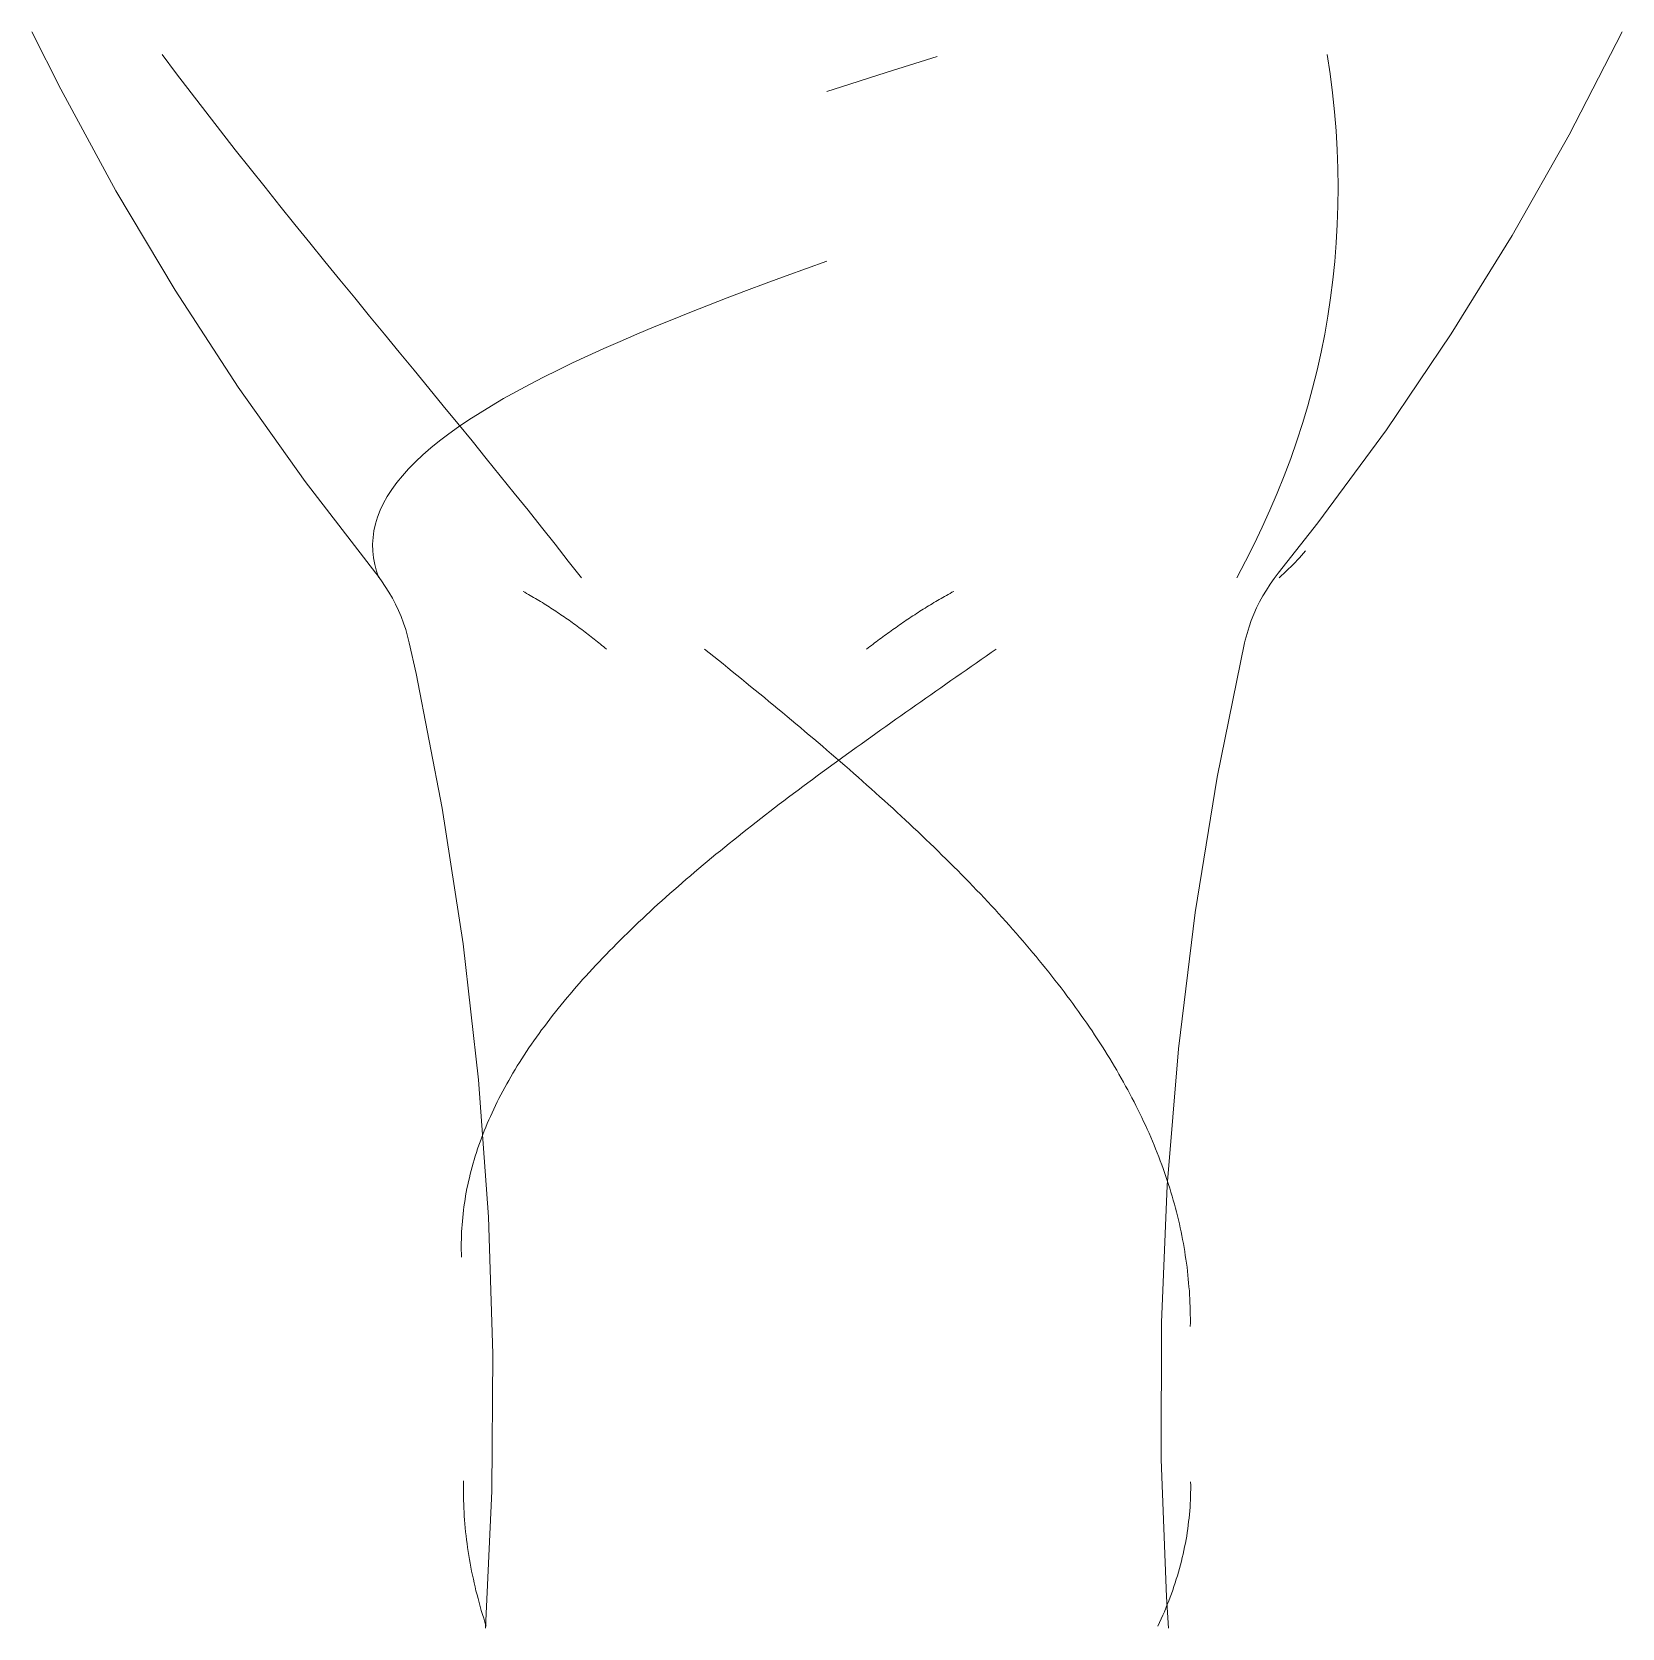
# Model space of a CAD drawing. Header units: inches. Extents: x -54868 to -186, y -265 to 853.
# Drawn here: x -54867.66 to -54849.03, y 101.31 to 120 of the extents above; entities that cross this region are included whole.
import ezdxf

# ---------------------------------------------------------------- set-up
doc = ezdxf.new("R2010")
doc.units = ezdxf.units.IN
doc.header["$MEASUREMENT"] = 0
doc.layers.add('Q-SPCQ', color=91, linetype='Continuous', lineweight=9)

# ---------------------------------------------------------------- blocks, each defined once
blk = doc.blocks.new('FP_102-Section 1')
at = {"layer": 'Q-SPCQ'}
for p, q in [((21281.744, 112.774), (21281.798, 112.731)), ((21281.798, 112.731), (21281.852, 112.687)), ((21281.852, 112.687), (21281.907, 112.643)), ((21281.907, 112.643), (21281.961, 112.6)), ((21281.961, 112.6), (21282.015, 112.556)), ((21282.015, 112.556), (21282.069, 112.512)), ((21282.069, 112.512), (21282.123, 112.469)), ((21282.123, 112.469), (21282.177, 112.425)), ((21282.177, 112.425), (21282.231, 112.381)), ((21282.231, 112.381), (21282.284, 112.337)), ((21282.284, 112.337), (21282.338, 112.293)), ((21282.338, 112.293), (21282.391, 112.25)), ((21282.391, 112.25), (21282.445, 112.206)), ((21282.445, 112.206), (21282.498, 112.162)), ((21282.498, 112.162), (21282.551, 112.118)), ((21282.551, 112.118), (21282.604, 112.074)), ((21282.604, 112.074), (21282.657, 112.031)), ((21282.657, 112.031), (21282.71, 111.987)), ((21282.71, 111.987), (21282.762, 111.943)), ((21282.762, 111.943), (21282.815, 111.899)), ((21282.815, 111.899), (21282.867, 111.855)), ((21282.867, 111.855), (21282.919, 111.811)), ((21282.919, 111.811), (21282.971, 111.767)), ((21282.971, 111.767), (21283.023, 111.723)), ((21283.023, 111.723), (21283.075, 111.679)), ((21283.075, 111.679), (21283.126, 111.636)), ((21283.126, 111.636), (21283.178, 111.592)), ((21282.952, 111.207), (21282.896, 111.165)), ((21283.008, 111.249), (21282.952, 111.207)), ((21283.064, 111.29), (21283.008, 111.249)), ((21283.121, 111.332), (21283.064, 111.29)), ((21283.178, 111.374), (21283.121, 111.332)), ((21282.729, 111.04), (21282.674, 110.999)), ((21282.784, 111.082), (21282.729, 111.04)), ((21282.84, 111.124), (21282.784, 111.082)), ((21282.896, 111.165), (21282.84, 111.124)), ((21282.456, 110.832), (21282.402, 110.79)), ((21282.51, 110.873), (21282.456, 110.832)), ((21282.564, 110.915), (21282.51, 110.873)), ((21282.619, 110.957), (21282.564, 110.915)), ((21282.674, 110.999), (21282.619, 110.957)), ((21282.242, 110.665), (21282.189, 110.623)), ((21282.295, 110.706), (21282.242, 110.665)), ((21282.348, 110.748), (21282.295, 110.706)), ((21282.402, 110.79), (21282.348, 110.748)), ((21281.98, 110.456), (21281.929, 110.414)), ((21282.032, 110.498), (21281.98, 110.456)), ((21282.084, 110.539), (21282.032, 110.498)), ((21282.136, 110.581), (21282.084, 110.539)), ((21282.189, 110.623), (21282.136, 110.581)), ((21281.776, 110.288), (21281.726, 110.247)), ((21281.827, 110.33), (21281.776, 110.288)), ((21281.878, 110.372), (21281.827, 110.33)), ((21281.929, 110.414), (21281.878, 110.372)), ((21281.529, 110.079), (21281.481, 110.037)), ((21281.578, 110.121), (21281.529, 110.079)), ((21281.627, 110.163), (21281.578, 110.121)), ((21281.677, 110.205), (21281.627, 110.163)), ((21281.726, 110.247), (21281.677, 110.205)), ((21281.337, 109.912), (21281.29, 109.87)), ((21281.385, 109.953), (21281.337, 109.912)), ((21281.433, 109.995), (21281.385, 109.953)), ((21281.481, 110.037), (21281.433, 109.995)), ((21281.106, 109.702), (21281.061, 109.66)), ((21281.151, 109.744), (21281.106, 109.702)), ((21281.197, 109.786), (21281.151, 109.744)), ((21281.244, 109.828), (21281.197, 109.786)), ((21281.29, 109.87), (21281.244, 109.828)), ((21280.927, 109.534), (21280.884, 109.492)), ((21280.971, 109.576), (21280.927, 109.534)), ((21281.016, 109.618), (21280.971, 109.576)), ((21281.061, 109.66), (21281.016, 109.618)), ((21280.713, 109.324), (21280.672, 109.282)), ((21280.755, 109.366), (21280.713, 109.324)), ((21280.798, 109.408), (21280.755, 109.366)), ((21280.84, 109.45), (21280.798, 109.408)), ((21280.884, 109.492), (21280.84, 109.45)), ((21280.549, 109.156), (21280.509, 109.114)), ((21280.59, 109.198), (21280.549, 109.156)), ((21280.63, 109.24), (21280.59, 109.198)), ((21280.672, 109.282), (21280.63, 109.24)), ((21280.392, 108.988), (21280.354, 108.946)), ((21280.431, 109.03), (21280.392, 108.988)), ((21280.47, 109.072), (21280.431, 109.03)), ((21280.509, 109.114), (21280.47, 109.072)), ((21280.206, 108.778), (21280.17, 108.736)), ((21280.242, 108.82), (21280.206, 108.778)), ((21280.279, 108.862), (21280.242, 108.82)), ((21280.316, 108.904), (21280.279, 108.862)), ((21280.354, 108.946), (21280.316, 108.904)), ((21280.065, 108.61), (21280.031, 108.568)), ((21280.1, 108.652), (21280.065, 108.61)), ((21280.135, 108.694), (21280.1, 108.652)), ((21280.17, 108.736), (21280.135, 108.694)), ((21279.899, 108.399), (21279.868, 108.357)), ((21279.932, 108.441), (21279.899, 108.399)), ((21279.964, 108.484), (21279.932, 108.441)), ((21279.997, 108.526), (21279.964, 108.484)), ((21280.031, 108.568), (21279.997, 108.526)), ((21279.775, 108.231), (21279.746, 108.189)), ((21279.806, 108.273), (21279.775, 108.231)), ((21279.836, 108.315), (21279.806, 108.273)), ((21279.868, 108.357), (21279.836, 108.315)), ((21279.631, 108.02), (21279.604, 107.978)), ((21279.659, 108.062), (21279.631, 108.02)), ((21279.687, 108.104), (21279.659, 108.062)), ((21279.716, 108.147), (21279.687, 108.104)), ((21279.746, 108.189), (21279.716, 108.147)), ((21279.525, 107.852), (21279.5, 107.809)), ((21279.551, 107.894), (21279.525, 107.852)), ((21279.577, 107.936), (21279.551, 107.894)), ((21279.604, 107.978), (21279.577, 107.936)), ((21279.403, 107.641), (21279.381, 107.598)), ((21279.427, 107.683), (21279.403, 107.641)), ((21279.45, 107.725), (21279.427, 107.683)), ((21279.475, 107.767), (21279.45, 107.725)), ((21279.5, 107.809), (21279.475, 107.767)), ((21279.315, 107.472), (21279.294, 107.43)), ((21279.336, 107.514), (21279.315, 107.472)), ((21279.358, 107.556), (21279.336, 107.514)), ((21279.381, 107.598), (21279.358, 107.556)), ((21279.235, 107.303), (21279.217, 107.261)), ((21279.255, 107.345), (21279.235, 107.303)), ((21279.274, 107.387), (21279.255, 107.345)), ((21279.294, 107.43), (21279.274, 107.387)), ((21279.147, 107.092), (21279.131, 107.05)), ((21279.164, 107.134), (21279.147, 107.092)), ((21279.181, 107.176), (21279.164, 107.134)), ((21279.199, 107.219), (21279.181, 107.176)), ((21279.217, 107.261), (21279.199, 107.219)), ((21279.086, 106.923), (21279.072, 106.881)), ((21279.101, 106.965), (21279.086, 106.923)), ((21279.116, 107.007), (21279.101, 106.965)), ((21279.131, 107.05), (21279.116, 107.007)), ((21279.022, 106.712), (21279.01, 106.669)), ((21279.033, 106.754), (21279.022, 106.712)), ((21279.046, 106.796), (21279.033, 106.754)), ((21279.059, 106.838), (21279.046, 106.796)), ((21279.072, 106.881), (21279.059, 106.838)), ((21278.979, 106.542), (21278.97, 106.5)), ((21278.989, 106.585), (21278.979, 106.542)), ((21278.999, 106.627), (21278.989, 106.585)), ((21279.01, 106.669), (21278.999, 106.627)), ((21278.946, 106.373), (21278.939, 106.331)), ((21278.953, 106.416), (21278.946, 106.373)), ((21278.961, 106.458), (21278.953, 106.416)), ((21278.97, 106.5), (21278.961, 106.458)), ((21278.916, 106.162), (21278.911, 106.12)), ((21278.921, 106.204), (21278.916, 106.162)), ((21278.926, 106.246), (21278.921, 106.204)), ((21278.932, 106.289), (21278.926, 106.246)), ((21278.939, 106.331), (21278.932, 106.289)), ((21278.901, 105.993), (21278.899, 105.95)), ((21278.904, 106.035), (21278.901, 105.993)), ((21278.907, 106.077), (21278.904, 106.035)), ((21278.911, 106.12), (21278.907, 106.077)), ((21278.896, 105.866), (21278.895, 105.823)), ((21278.895, 105.823), (21278.895, 105.781)), ((21278.895, 105.781), (21278.895, 105.739)), ((21278.897, 105.908), (21278.896, 105.866)), ((21278.899, 105.95), (21278.897, 105.908)), ((21278.895, 105.739), (21278.896, 105.696)), ((21278.896, 105.696), (21278.897, 105.654)), ((21278.919, 103.038), (21278.919, 102.992)), ((21278.919, 102.992), (21278.919, 102.946)), ((21278.919, 102.946), (21278.919, 102.9)), ((21278.919, 102.9), (21278.92, 102.854)), ((21278.92, 102.854), (21278.921, 102.808)), ((21278.921, 102.808), (21278.923, 102.762)), ((21278.923, 102.762), (21278.925, 102.716)), ((21278.925, 102.716), (21278.927, 102.67)), ((21278.927, 102.67), (21278.93, 102.624)), ((21278.93, 102.624), (21278.934, 102.578)), ((21278.934, 102.578), (21278.937, 102.532)), ((21278.937, 102.532), (21278.942, 102.486)), ((21278.942, 102.486), (21278.946, 102.439)), ((21278.946, 102.439), (21278.951, 102.393)), ((21278.951, 102.393), (21278.957, 102.347)), ((21278.957, 102.347), (21278.963, 102.301)), ((21278.963, 102.301), (21278.969, 102.255)), ((21278.969, 102.255), (21278.976, 102.209)), ((21278.976, 102.209), (21278.983, 102.163)), ((21278.983, 102.163), (21278.991, 102.117)), ((21278.991, 102.117), (21278.999, 102.071)), ((21278.999, 102.071), (21279.007, 102.025)), ((21279.007, 102.025), (21279.016, 101.979)), ((21279.016, 101.979), (21279.026, 101.933)), ((21279.026, 101.933), (21279.036, 101.887)), ((21279.036, 101.887), (21279.046, 101.841)), ((21279.046, 101.841), (21279.056, 101.795)), ((21279.056, 101.795), (21279.067, 101.749)), ((21279.067, 101.749), (21279.079, 101.703)), ((21279.079, 101.703), (21279.091, 101.657)), ((21279.091, 101.657), (21279.103, 101.611)), ((21279.103, 101.611), (21279.116, 101.565)), ((21279.116, 101.565), (21279.129, 101.519)), ((21279.129, 101.519), (21279.143, 101.473)), ((21279.143, 101.473), (21279.157, 101.427)), ((21279.157, 101.427), (21279.172, 101.381)), ((21279.172, 101.381), (21279.187, 101.335))]:
    blk.add_line(p, q, dxfattribs=at)
at = {"layer": 'Q-SPCQ', "flags": 128}
blk.add_lwpolyline([(21279.178, 101.312), (21279.254, 102.917), (21279.266, 104.523), (21279.213, 106.128), (21279.097, 107.73), (21278.916, 109.325), (21278.672, 110.913), (21278.365, 112.489), (21278.285, 112.849)], dxfattribs=at)
blk = doc.blocks.new('FP_103-Section 1')
at = {"layer": 'Q-SPCQ'}
for p, q in [((21285.043, 112.692), (21284.984, 112.651)), ((21285.102, 112.733), (21285.043, 112.692)), ((21285.16, 112.774), (21285.102, 112.733)), ((21284.807, 112.528), (21284.748, 112.487)), ((21284.866, 112.569), (21284.807, 112.528)), ((21284.925, 112.61), (21284.866, 112.569)), ((21284.984, 112.651), (21284.925, 112.61)), ((21284.512, 112.322), (21284.453, 112.281)), ((21284.571, 112.364), (21284.512, 112.322)), ((21284.63, 112.405), (21284.571, 112.364)), ((21284.689, 112.446), (21284.63, 112.405)), ((21284.748, 112.487), (21284.689, 112.446)), ((21284.276, 112.158), (21284.218, 112.117)), ((21284.335, 112.199), (21284.276, 112.158)), ((21284.394, 112.24), (21284.335, 112.199)), ((21284.453, 112.281), (21284.394, 112.24)), ((21283.983, 111.952), (21283.925, 111.91)), ((21284.042, 111.993), (21283.983, 111.952)), ((21284.1, 112.034), (21284.042, 111.993)), ((21284.159, 112.075), (21284.1, 112.034)), ((21284.218, 112.117), (21284.159, 112.075)), ((21283.751, 111.787), (21283.693, 111.745)), ((21283.809, 111.828), (21283.751, 111.787)), ((21283.867, 111.869), (21283.809, 111.828)), ((21283.925, 111.91), (21283.867, 111.869)), ((21283.178, 111.592), (21283.231, 111.546)), ((21283.462, 111.58), (21283.405, 111.539)), ((21283.52, 111.622), (21283.462, 111.58)), ((21283.577, 111.663), (21283.52, 111.622)), ((21283.635, 111.704), (21283.577, 111.663)), ((21283.693, 111.745), (21283.635, 111.704)), ((21283.234, 111.415), (21283.178, 111.374)), ((21283.231, 111.546), (21283.283, 111.501)), ((21283.291, 111.456), (21283.234, 111.415)), ((21283.283, 111.501), (21283.336, 111.455)), ((21283.348, 111.498), (21283.291, 111.456)), ((21283.336, 111.455), (21283.388, 111.41)), ((21283.405, 111.539), (21283.348, 111.498)), ((21283.388, 111.41), (21283.44, 111.365)), ((21283.44, 111.365), (21283.492, 111.319)), ((21283.492, 111.319), (21283.543, 111.274)), ((21283.543, 111.274), (21283.595, 111.228)), ((21283.595, 111.228), (21283.646, 111.183)), ((21283.646, 111.183), (21283.697, 111.137)), ((21283.697, 111.137), (21283.748, 111.092)), ((21283.748, 111.092), (21283.798, 111.046)), ((21283.798, 111.046), (21283.848, 111.001)), ((21283.848, 111.001), (21283.898, 110.956)), ((21283.898, 110.956), (21283.948, 110.91)), ((21283.948, 110.91), (21283.998, 110.864)), ((21283.998, 110.864), (21284.047, 110.819)), ((21284.047, 110.819), (21284.096, 110.773)), ((21284.096, 110.773), (21284.145, 110.728)), ((21284.145, 110.728), (21284.193, 110.682)), ((21284.193, 110.682), (21284.242, 110.637)), ((21284.242, 110.637), (21284.289, 110.591)), ((21284.289, 110.591), (21284.337, 110.546)), ((21284.337, 110.546), (21284.385, 110.5)), ((21284.385, 110.5), (21284.432, 110.454)), ((21284.432, 110.454), (21284.479, 110.409)), ((21284.479, 110.409), (21284.525, 110.363)), ((21284.525, 110.363), (21284.571, 110.318)), ((21284.571, 110.318), (21284.617, 110.272)), ((21284.617, 110.272), (21284.663, 110.226)), ((21284.663, 110.226), (21284.709, 110.181)), ((21284.709, 110.181), (21284.754, 110.135)), ((21284.754, 110.135), (21284.799, 110.089)), ((21284.799, 110.089), (21284.843, 110.044)), ((21284.843, 110.044), (21284.887, 109.998)), ((21284.887, 109.998), (21284.931, 109.952)), ((21284.931, 109.952), (21284.975, 109.907)), ((21284.975, 109.907), (21285.018, 109.861)), ((21285.018, 109.861), (21285.061, 109.815)), ((21285.061, 109.815), (21285.103, 109.769)), ((21285.103, 109.769), (21285.146, 109.724)), ((21285.146, 109.724), (21285.188, 109.678)), ((21285.188, 109.678), (21285.229, 109.632)), ((21285.229, 109.632), (21285.271, 109.586)), ((21285.271, 109.586), (21285.312, 109.541)), ((21285.312, 109.541), (21285.352, 109.495)), ((21285.352, 109.495), (21285.392, 109.449)), ((21285.392, 109.449), (21285.432, 109.403)), ((21285.432, 109.403), (21285.472, 109.358)), ((21285.472, 109.358), (21285.511, 109.312)), ((21285.511, 109.312), (21285.55, 109.266)), ((21285.55, 109.266), (21285.589, 109.22)), ((21285.589, 109.22), (21285.627, 109.174)), ((21285.627, 109.174), (21285.665, 109.129)), ((21285.665, 109.129), (21285.702, 109.083)), ((21285.702, 109.083), (21285.739, 109.037)), ((21285.739, 109.037), (21285.776, 108.991)), ((21285.776, 108.991), (21285.812, 108.945)), ((21285.812, 108.945), (21285.848, 108.899)), ((21285.848, 108.899), (21285.884, 108.853)), ((21285.884, 108.853), (21285.919, 108.808)), ((21285.919, 108.808), (21285.954, 108.762)), ((21285.954, 108.762), (21285.989, 108.716)), ((21285.989, 108.716), (21286.023, 108.67)), ((21286.023, 108.67), (21286.057, 108.624)), ((21286.057, 108.624), (21286.09, 108.578)), ((21286.09, 108.578), (21286.123, 108.532)), ((21286.123, 108.532), (21286.156, 108.486)), ((21286.156, 108.486), (21286.188, 108.44)), ((21286.188, 108.44), (21286.22, 108.394)), ((21286.22, 108.394), (21286.251, 108.349)), ((21286.251, 108.349), (21286.282, 108.303)), ((21286.282, 108.303), (21286.313, 108.257)), ((21286.313, 108.257), (21286.343, 108.211)), ((21286.343, 108.211), (21286.373, 108.165)), ((21286.373, 108.165), (21286.403, 108.119)), ((21286.403, 108.119), (21286.432, 108.073)), ((21286.432, 108.073), (21286.461, 108.027)), ((21286.461, 108.027), (21286.489, 107.981)), ((21286.489, 107.981), (21286.517, 107.935)), ((21286.517, 107.935), (21286.544, 107.889)), ((21286.544, 107.889), (21286.571, 107.843)), ((21286.571, 107.843), (21286.598, 107.797)), ((21286.598, 107.797), (21286.624, 107.751)), ((21286.624, 107.751), (21286.65, 107.705)), ((21286.65, 107.705), (21286.676, 107.659)), ((21286.676, 107.659), (21286.701, 107.613)), ((21286.701, 107.613), (21286.726, 107.567)), ((21286.726, 107.567), (21286.75, 107.521)), ((21286.75, 107.521), (21286.774, 107.475)), ((21286.774, 107.475), (21286.797, 107.429)), ((21286.797, 107.429), (21286.82, 107.383)), ((21286.82, 107.383), (21286.843, 107.337)), ((21286.843, 107.337), (21286.865, 107.291)), ((21286.865, 107.291), (21286.887, 107.245)), ((21286.887, 107.245), (21286.908, 107.199)), ((21286.908, 107.199), (21286.929, 107.152)), ((21286.929, 107.152), (21286.95, 107.106)), ((21286.95, 107.106), (21286.97, 107.06)), ((21286.97, 107.06), (21286.989, 107.014)), ((21286.989, 107.014), (21287.009, 106.968)), ((21287.009, 106.968), (21287.027, 106.922)), ((21287.027, 106.922), (21287.046, 106.876)), ((21287.046, 106.876), (21287.064, 106.83)), ((21287.064, 106.83), (21287.081, 106.784)), ((21287.081, 106.784), (21287.099, 106.738)), ((21287.099, 106.738), (21287.115, 106.692)), ((21287.115, 106.692), (21287.132, 106.645)), ((21287.132, 106.645), (21287.148, 106.599)), ((21287.148, 106.599), (21287.163, 106.553)), ((21287.163, 106.553), (21287.178, 106.507)), ((21287.178, 106.507), (21287.193, 106.461)), ((21287.193, 106.461), (21287.207, 106.415)), ((21287.207, 106.415), (21287.221, 106.369)), ((21287.221, 106.369), (21287.234, 106.323)), ((21287.234, 106.323), (21287.247, 106.276)), ((21287.247, 106.276), (21287.259, 106.23)), ((21287.259, 106.23), (21287.271, 106.184)), ((21287.271, 106.184), (21287.283, 106.138)), ((21287.283, 106.138), (21287.294, 106.092)), ((21287.294, 106.092), (21287.305, 106.046)), ((21287.305, 106.046), (21287.315, 106)), ((21287.315, 106), (21287.325, 105.953)), ((21287.325, 105.953), (21287.334, 105.907)), ((21287.334, 105.907), (21287.343, 105.861)), ((21287.343, 105.861), (21287.352, 105.815)), ((21287.352, 105.815), (21287.36, 105.769)), ((21287.36, 105.769), (21287.368, 105.723)), ((21287.368, 105.723), (21287.375, 105.676)), ((21287.375, 105.676), (21287.382, 105.63)), ((21287.382, 105.63), (21287.389, 105.584)), ((21287.389, 105.584), (21287.395, 105.538)), ((21287.395, 105.538), (21287.4, 105.492)), ((21287.4, 105.492), (21287.405, 105.446)), ((21287.405, 105.446), (21287.41, 105.399)), ((21287.41, 105.399), (21287.414, 105.353)), ((21287.414, 105.353), (21287.418, 105.307)), ((21287.418, 105.307), (21287.422, 105.261)), ((21287.422, 105.261), (21287.425, 105.215)), ((21287.425, 105.215), (21287.427, 105.169)), ((21287.427, 105.169), (21287.429, 105.122)), ((21287.429, 105.122), (21287.431, 105.076)), ((21287.431, 105.076), (21287.432, 105.03)), ((21287.432, 105.03), (21287.433, 104.984)), ((21287.433, 104.984), (21287.434, 104.938)), ((21287.434, 104.891), (21287.433, 104.845)), ((21287.434, 104.938), (21287.434, 104.891)), ((21287.437, 103.023), (21287.438, 102.981)), ((21287.438, 102.981), (21287.438, 102.939)), ((21287.435, 102.812), (21287.433, 102.77)), ((21287.436, 102.854), (21287.435, 102.812)), ((21287.437, 102.897), (21287.436, 102.854)), ((21287.438, 102.939), (21287.437, 102.897)), ((21287.419, 102.601), (21287.414, 102.559)), ((21287.423, 102.643), (21287.419, 102.601)), ((21287.427, 102.686), (21287.423, 102.643)), ((21287.43, 102.728), (21287.427, 102.686)), ((21287.433, 102.77), (21287.43, 102.728)), ((21287.397, 102.432), (21287.391, 102.39)), ((21287.404, 102.474), (21287.397, 102.432)), ((21287.409, 102.517), (21287.404, 102.474)), ((21287.414, 102.559), (21287.409, 102.517)), ((21287.359, 102.221), (21287.349, 102.179)), ((21287.367, 102.263), (21287.359, 102.221)), ((21287.376, 102.306), (21287.367, 102.263)), ((21287.383, 102.348), (21287.376, 102.306)), ((21287.391, 102.39), (21287.383, 102.348)), ((21287.318, 102.052), (21287.307, 102.01)), ((21287.329, 102.095), (21287.318, 102.052)), ((21287.339, 102.137), (21287.329, 102.095)), ((21287.349, 102.179), (21287.339, 102.137)), ((21287.269, 101.884), (21287.256, 101.841)), ((21287.282, 101.926), (21287.269, 101.884)), ((21287.295, 101.968), (21287.282, 101.926)), ((21287.307, 102.01), (21287.295, 101.968)), ((21287.197, 101.673), (21287.181, 101.63)), ((21287.212, 101.715), (21287.197, 101.673)), ((21287.227, 101.757), (21287.212, 101.715)), ((21287.242, 101.799), (21287.227, 101.757)), ((21287.256, 101.841), (21287.242, 101.799)), ((21287.13, 101.504), (21287.112, 101.462)), ((21287.147, 101.546), (21287.13, 101.504)), ((21287.164, 101.588), (21287.147, 101.546)), ((21287.181, 101.63), (21287.164, 101.588)), ((21287.074, 101.377), (21287.054, 101.335)), ((21287.093, 101.42), (21287.074, 101.377)), ((21287.112, 101.462), (21287.093, 101.42))]:
    blk.add_line(p, q, dxfattribs=at)
at = {"layer": 'Q-SPCQ', "flags": 128}
blk.add_lwpolyline([(21288.07, 112.849), (21287.748, 111.275), (21287.49, 109.69), (21287.295, 108.096), (21287.163, 106.496), (21287.096, 104.891), (21287.093, 103.285), (21287.155, 101.68), (21287.178, 101.312)], dxfattribs=at)
blk = doc.blocks.new('FP_104-Section 1')
at = {"layer": 'Q-SPCQ'}
for p, q in [((21275.391, 119.736), (21275.56, 119.511)), ((21275.56, 119.511), (21275.731, 119.287)), ((21275.731, 119.287), (21275.902, 119.064)), ((21275.902, 119.064), (21276.075, 118.842)), ((21276.075, 118.842), (21276.248, 118.621)), ((21276.248, 118.621), (21276.422, 118.401)), ((21276.422, 118.401), (21276.596, 118.181)), ((21276.596, 118.181), (21276.771, 117.963)), ((21276.771, 117.963), (21276.946, 117.745)), ((21276.946, 117.745), (21277.122, 117.529)), ((21277.122, 117.529), (21277.297, 117.313)), ((21277.297, 117.313), (21277.472, 117.098)), ((21282.937, 117.229), (21282.7, 117.143)), ((21283.178, 117.315), (21282.937, 117.229)), ((21277.472, 117.098), (21277.647, 116.885)), ((21282.466, 117.057), (21282.236, 116.971)), ((21282.7, 117.143), (21282.466, 117.057)), ((21277.647, 116.885), (21277.821, 116.672)), ((21281.789, 116.801), (21281.572, 116.716)), ((21282.01, 116.886), (21281.789, 116.801)), ((21282.236, 116.971), (21282.01, 116.886)), ((21277.821, 116.672), (21277.995, 116.46)), ((21281.36, 116.631), (21281.153, 116.546)), ((21281.572, 116.716), (21281.36, 116.631)), ((21277.995, 116.46), (21278.169, 116.249)), ((21280.951, 116.461), (21280.754, 116.377)), ((21281.153, 116.546), (21280.951, 116.461)), ((21278.169, 116.249), (21278.341, 116.04)), ((21280.563, 116.292), (21280.377, 116.208)), ((21280.754, 116.377), (21280.563, 116.292)), ((21280.198, 116.124), (21280.024, 116.041)), ((21280.377, 116.208), (21280.198, 116.124)), ((21278.341, 116.04), (21278.513, 115.831)), ((21279.695, 115.874), (21279.54, 115.79)), ((21279.856, 115.957), (21279.695, 115.874)), ((21280.024, 116.041), (21279.856, 115.957)), ((21278.513, 115.831), (21278.683, 115.623)), ((21279.391, 115.707), (21279.249, 115.624)), ((21279.54, 115.79), (21279.391, 115.707)), ((21278.683, 115.623), (21278.853, 115.417)), ((21279.114, 115.541), (21278.985, 115.459)), ((21279.249, 115.624), (21279.114, 115.541)), ((21278.863, 115.376), (21278.748, 115.294)), ((21278.853, 115.417), (21279.021, 115.211)), ((21278.985, 115.459), (21278.863, 115.376)), ((21278.539, 115.13), (21278.445, 115.048)), ((21278.64, 115.212), (21278.539, 115.13)), ((21278.748, 115.294), (21278.64, 115.212)), ((21279.021, 115.211), (21279.187, 115.007)), ((21278.358, 114.967), (21278.278, 114.885)), ((21278.445, 115.048), (21278.358, 114.967)), ((21279.187, 115.007), (21279.352, 114.803)), ((21278.205, 114.804), (21278.139, 114.723)), ((21278.278, 114.885), (21278.205, 114.804)), ((21279.352, 114.803), (21279.516, 114.601)), ((21278.028, 114.561), (21277.983, 114.481)), ((21278.08, 114.642), (21278.028, 114.561)), ((21278.139, 114.723), (21278.08, 114.642)), ((21279.516, 114.601), (21279.677, 114.4)), ((21277.945, 114.4), (21277.914, 114.32)), ((21277.983, 114.481), (21277.945, 114.4)), ((21279.677, 114.4), (21279.836, 114.2)), ((21277.889, 114.24), (21277.872, 114.16)), ((21277.914, 114.32), (21277.889, 114.24)), ((21279.836, 114.2), (21279.993, 114.001)), ((21277.861, 114.081), (21277.856, 114.001)), ((21277.856, 114.001), (21277.858, 113.922)), ((21277.872, 114.16), (21277.861, 114.081)), ((21279.993, 114.001), (21280.148, 113.803)), ((21277.858, 113.922), (21277.867, 113.843)), ((21277.867, 113.843), (21277.881, 113.764)), ((21277.881, 113.764), (21277.902, 113.685)), ((21277.902, 113.685), (21277.929, 113.607)), ((21280.148, 113.803), (21280.301, 113.607))]:
    blk.add_line(p, q, dxfattribs=at)
at = {"layer": 'Q-SPCQ', "flags": 128}
blk.add_lwpolyline([(21277.893, 113.662), (21277.065, 114.735), (21276.281, 115.84), (21275.542, 116.975), (21274.849, 118.139), (21274.203, 119.33), (21273.865, 120)], dxfattribs=at)
blk = doc.blocks.new('FP_105-Section 1')
at = {"layer": 'Q-SPCQ'}
for p, q in [((21284.206, 119.632), (21283.946, 119.549)), ((21284.467, 119.714), (21284.206, 119.632)), ((21289.038, 119.736), (21289.071, 119.511)), ((21283.688, 119.467), (21283.432, 119.385)), ((21283.946, 119.549), (21283.688, 119.467)), ((21289.071, 119.511), (21289.099, 119.287)), ((21283.432, 119.385), (21283.178, 119.304)), ((21289.099, 119.287), (21289.122, 119.064)), ((21289.122, 119.064), (21289.14, 118.842)), ((21289.14, 118.842), (21289.153, 118.621)), ((21289.153, 118.621), (21289.161, 118.401)), ((21289.161, 118.401), (21289.164, 118.181)), ((21289.164, 118.181), (21289.162, 117.963)), ((21289.162, 117.963), (21289.155, 117.745)), ((21289.155, 117.745), (21289.143, 117.529)), ((21289.143, 117.529), (21289.126, 117.313)), ((21289.126, 117.313), (21289.104, 117.098)), ((21289.104, 117.098), (21289.077, 116.885)), ((21289.077, 116.885), (21289.045, 116.672)), ((21289.045, 116.672), (21289.008, 116.46)), ((21289.008, 116.46), (21288.965, 116.249)), ((21288.965, 116.249), (21288.918, 116.04)), ((21288.918, 116.04), (21288.866, 115.831)), ((21288.866, 115.831), (21288.809, 115.623)), ((21288.809, 115.623), (21288.747, 115.417)), ((21288.747, 115.417), (21288.681, 115.211)), ((21288.681, 115.211), (21288.609, 115.007)), ((21288.609, 115.007), (21288.533, 114.803)), ((21288.533, 114.803), (21288.452, 114.601)), ((21288.452, 114.601), (21288.366, 114.4)), ((21288.366, 114.4), (21288.275, 114.2)), ((21288.275, 114.2), (21288.18, 114.001)), ((21288.18, 114.001), (21288.081, 113.803)), ((21288.712, 113.844), (21288.637, 113.765)), ((21288.781, 113.924), (21288.712, 113.844)), ((21288.081, 113.803), (21287.977, 113.607)), ((21288.557, 113.686), (21288.473, 113.607)), ((21288.637, 113.765), (21288.557, 113.686))]:
    blk.add_line(p, q, dxfattribs=at)
at = {"layer": 'Q-SPCQ', "flags": 128}
blk.add_lwpolyline([(21292.49, 120), (21291.871, 118.795), (21291.203, 117.616), (21290.489, 116.465), (21289.73, 115.343), (21288.926, 114.252), (21288.463, 113.662)], dxfattribs=at)
blk = doc.blocks.new('FP_106-Section 1')
at = {"layer": 'Q-SPCQ'}
for p, q in [((21279.618, 113.45), (21279.639, 113.439)), ((21279.639, 113.439), (21279.66, 113.427)), ((21279.66, 113.427), (21279.68, 113.415)), ((21279.68, 113.415), (21279.701, 113.403)), ((21279.701, 113.403), (21279.722, 113.391)), ((21279.722, 113.391), (21279.742, 113.379)), ((21279.742, 113.379), (21279.763, 113.367)), ((21279.763, 113.367), (21279.783, 113.355)), ((21279.783, 113.355), (21279.803, 113.343)), ((21279.803, 113.343), (21279.824, 113.331)), ((21279.824, 113.331), (21279.844, 113.318)), ((21279.844, 113.318), (21279.864, 113.306)), ((21279.864, 113.306), (21279.884, 113.293)), ((21279.884, 113.293), (21279.904, 113.281)), ((21279.904, 113.281), (21279.924, 113.268)), ((21279.924, 113.268), (21279.944, 113.255)), ((21279.944, 113.255), (21279.963, 113.242)), ((21279.963, 113.242), (21279.983, 113.23)), ((21279.983, 113.23), (21280.003, 113.217)), ((21280.003, 113.217), (21280.022, 113.204)), ((21280.022, 113.204), (21280.041, 113.191)), ((21280.041, 113.191), (21280.061, 113.177)), ((21280.061, 113.177), (21280.08, 113.164)), ((21280.08, 113.164), (21280.099, 113.151)), ((21280.099, 113.151), (21280.119, 113.138)), ((21280.119, 113.138), (21280.138, 113.124)), ((21280.138, 113.124), (21280.157, 113.111)), ((21280.157, 113.111), (21280.176, 113.097)), ((21280.176, 113.097), (21280.195, 113.084)), ((21280.195, 113.084), (21280.213, 113.07)), ((21280.213, 113.07), (21280.232, 113.057)), ((21280.232, 113.057), (21280.251, 113.043)), ((21280.251, 113.043), (21280.27, 113.029)), ((21280.27, 113.029), (21280.288, 113.015)), ((21280.288, 113.015), (21280.307, 113.002)), ((21280.307, 113.002), (21280.325, 112.988)), ((21280.325, 112.988), (21280.344, 112.974)), ((21280.344, 112.974), (21280.362, 112.96)), ((21280.362, 112.96), (21280.38, 112.946)), ((21280.38, 112.946), (21280.398, 112.932)), ((21280.398, 112.932), (21280.417, 112.918)), ((21280.417, 112.918), (21280.435, 112.903)), ((21280.435, 112.903), (21280.453, 112.889)), ((21280.453, 112.889), (21280.471, 112.875)), ((21280.471, 112.875), (21280.489, 112.861)), ((21280.489, 112.861), (21280.506, 112.846)), ((21280.506, 112.846), (21280.524, 112.832)), ((21280.524, 112.832), (21280.542, 112.818)), ((21280.542, 112.818), (21280.56, 112.803)), ((21280.56, 112.803), (21280.577, 112.789)), ((21280.577, 112.789), (21280.595, 112.774))]:
    blk.add_line(p, q, dxfattribs=at)
at = {"layer": 'Q-SPCQ', "flags": 128}
blk.add_lwpolyline([(21278.285, 112.849), (21278.266, 112.926), (21278.244, 113.003), (21278.219, 113.079), (21278.19, 113.154), (21278.159, 113.228), (21278.125, 113.3), (21278.088, 113.371), (21278.048, 113.44), (21278.005, 113.508), (21277.96, 113.574), (21277.912, 113.638), (21277.893, 113.662)], dxfattribs=at)
blk = doc.blocks.new('FP_107-Section 1')
at = {"layer": 'Q-SPCQ'}
for p, q in [((21284.641, 113.439), (21284.62, 113.427)), ((21284.663, 113.45), (21284.641, 113.439)), ((21284.327, 113.255), (21284.306, 113.242)), ((21284.347, 113.268), (21284.327, 113.255)), ((21284.368, 113.281), (21284.347, 113.268)), ((21284.389, 113.293), (21284.368, 113.281)), ((21284.409, 113.306), (21284.389, 113.293)), ((21284.43, 113.318), (21284.409, 113.306)), ((21284.451, 113.331), (21284.43, 113.318)), ((21284.472, 113.343), (21284.451, 113.331)), ((21284.493, 113.355), (21284.472, 113.343)), ((21284.514, 113.367), (21284.493, 113.355)), ((21284.535, 113.379), (21284.514, 113.367)), ((21284.556, 113.391), (21284.535, 113.379)), ((21284.577, 113.403), (21284.556, 113.391)), ((21284.599, 113.415), (21284.577, 113.403)), ((21284.62, 113.427), (21284.599, 113.415)), ((21284.046, 113.07), (21284.026, 113.057)), ((21284.065, 113.084), (21284.046, 113.07)), ((21284.085, 113.097), (21284.065, 113.084)), ((21284.105, 113.111), (21284.085, 113.097)), ((21284.125, 113.124), (21284.105, 113.111)), ((21284.145, 113.138), (21284.125, 113.124)), ((21284.165, 113.151), (21284.145, 113.138)), ((21284.185, 113.164), (21284.165, 113.151)), ((21284.205, 113.177), (21284.185, 113.164)), ((21284.225, 113.191), (21284.205, 113.177)), ((21284.245, 113.204), (21284.225, 113.191)), ((21284.266, 113.217), (21284.245, 113.204)), ((21284.286, 113.23), (21284.266, 113.217)), ((21284.306, 113.242), (21284.286, 113.23)), ((21283.775, 112.875), (21283.755, 112.861)), ((21283.794, 112.889), (21283.775, 112.875)), ((21283.813, 112.903), (21283.794, 112.889)), ((21283.832, 112.918), (21283.813, 112.903)), ((21283.851, 112.932), (21283.832, 112.918)), ((21283.87, 112.946), (21283.851, 112.932)), ((21283.89, 112.96), (21283.87, 112.946)), ((21283.909, 112.974), (21283.89, 112.96)), ((21283.928, 112.988), (21283.909, 112.974)), ((21283.948, 113.002), (21283.928, 112.988)), ((21283.967, 113.015), (21283.948, 113.002)), ((21283.987, 113.029), (21283.967, 113.015)), ((21284.006, 113.043), (21283.987, 113.029)), ((21284.026, 113.057), (21284.006, 113.043)), ((21283.661, 112.789), (21283.642, 112.774)), ((21283.68, 112.803), (21283.661, 112.789)), ((21283.698, 112.818), (21283.68, 112.803)), ((21283.717, 112.832), (21283.698, 112.818)), ((21283.736, 112.846), (21283.717, 112.832)), ((21283.755, 112.861), (21283.736, 112.846))]:
    blk.add_line(p, q, dxfattribs=at)
at = {"layer": 'Q-SPCQ', "flags": 128}
blk.add_lwpolyline([(21288.463, 113.662), (21288.414, 113.599), (21288.367, 113.533), (21288.324, 113.466), (21288.283, 113.398), (21288.245, 113.327), (21288.209, 113.256), (21288.177, 113.182), (21288.148, 113.108), (21288.121, 113.033), (21288.098, 112.956), (21288.077, 112.879), (21288.07, 112.849)], dxfattribs=at)
blk = doc.blocks.new('Basketball_Backstop-Performance_Sports_Systems-3103-Ceiling_Hung - 27_-0_ to 27_-11 7_8_-706978-Section 1')
at = {"layer": 'Q-SPCQ'}
for name in ['FP_104-Section 1', 'FP_105-Section 1', 'FP_106-Section 1', 'FP_107-Section 1', 'FP_102-Section 1', 'FP_103-Section 1']:
    blk.add_blockref(name, (-38070.762, 0), dxfattribs=at)

msp = doc.modelspace()

# ---------------------------------------------------------------- block references
at = {"layer": 'Q-SPCQ'}
msp.add_blockref('Basketball_Backstop-Performance_Sports_Systems-3103-Ceiling_Hung - 27_-0_ to 27_-11 7_8_-706978-Section 1', (-38070.76169, 0), dxfattribs=at)

doc.saveas('drawing.dxf')
